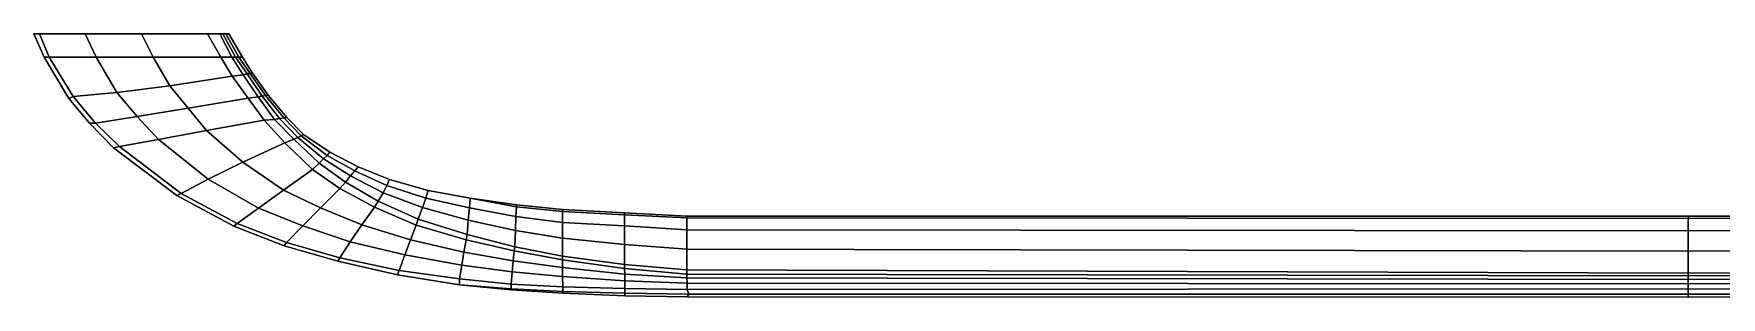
# Model space of a CAD drawing. Extents: x -174 to 174, y -28 to 0.
# Drawn here: x -173.5 to 3.7, y -27.6 to 0 of the extents above; entities that cross this region are included whole.
import ezdxf

# ---------------------------------------------------------------- set-up
doc = ezdxf.new("R2010")
doc.units = 0
doc.layers.add('METAL', color=5, linetype='CONTINUOUS')

msp = doc.modelspace()

# ---------------------------------------------------------------- meshes
at = {"layer": 'METAL'}
mesh = msp.add_polyface(dxfattribs=at)
corners = [(-172.91, -0.01, 0.33), (-166.48, 0, 1.38), (-166.48, -0.01, 0.33), (-165.24, 0, 1.93), (-161.49, 0, 2.47), (-155.25, 0, 2.98), (-173.5, -0.01, -0.21), (-172.41, -2.46, -0.18), (-171.87, -2.46, 0.33), (-172.91, -0.01, 0.33), (-169.81, -6.79, -0.19), (-169.36, -6.6, 0.39), (-167.64, -9.37, -0.16), (-167.02, -9.37, 0.48), (-166.63, -0.01, -0.21), (-173.5, -0.01, -0.21), (-165.11, -11.97, -0.13), (-164.51, -11.84, 0.57), (-172.41, -2.46, -0.37), (-172.41, -2.46, -0.48), (-169.81, -6.79, -0.48), (-169.81, -6.79, -0.39), (-167.64, -9.37, -0.48), (-167.64, -9.37, -0.38), (-165.11, -11.97, -0.37), (-165.11, -11.97, -0.48), (-158.46, -16.97, -0.48), (-158.46, -16.97, -0.31), (-173.5, -0.01, -0.21), (-173.5, -0.01, -0.39), (-172.41, -2.46, -0.18), (-169.81, -6.79, -0.19), (-167.64, -9.37, -0.16), (-165.11, -11.97, -0.13), (-158.46, -16.97, 0.06), (-166.63, -0.01, -0.39), (-173.5, -0.01, -0.39), (-168.09, -0.01, 1.85), (-166.95, -2.46, 1.84), (-160.95, -2.46, 3.03), (-162.2, -0.01, 3.07), (-168.09, -0.01, 1.85), (-171.87, -2.46, 0.33), (-172.91, -0.01, 0.33), (-164.76, -6.17, 1.89), (-159.2, -5.46, 3.07), (-169.36, -6.6, 0.39), (-164.51, -11.84, 0.57), (-160.41, -11.08, 2.02), (-162.63, -8.69, 1.95), (-167.02, -9.37, 0.48), (-162.2, -0.01, 3.07), (-173.5, -0.01, -0.48), (-166.63, -0.01, -0.48), (-173.5, -0.01, -0.48), (-172.91, -0.01, -1.29), (-166.48, -0.01, -1.29), (-166.48, 0, -2.35), (-161.49, 0, -3.43), (-165.24, 0, -2.9), (-155.25, 0, -3.94), (-173.5, -0.01, -0.75), (-172.91, -0.01, -1.29), (-171.87, -2.46, -1.29), (-172.41, -2.46, -0.78), (-169.36, -6.6, -1.36), (-169.81, -6.79, -0.77), (-167.02, -9.37, -1.44), (-167.64, -9.37, -0.8), (-166.63, -0.01, -0.75), (-173.5, -0.01, -0.75), (-164.51, -11.84, -1.53), (-165.11, -11.97, -0.83), (-172.41, -2.46, -0.59), (-169.81, -6.79, -0.58), (-167.64, -9.37, -0.59), (-165.11, -11.97, -0.6), (-158.46, -16.97, -0.66), (-173.5, -0.01, -0.75), (-172.41, -2.46, -0.78), (-173.5, -0.01, -0.57), (-169.81, -6.79, -0.77), (-167.64, -9.37, -0.8), (-173.5, -0.01, -0.57), (-166.63, -0.01, -0.57), (-165.11, -11.97, -0.83), (-168.09, -0.01, -2.82), (-166.95, -2.46, -2.8), (-168.09, -0.01, -2.82), (-162.2, -0.01, -4.03), (-160.95, -2.46, -4), (-171.87, -2.46, -1.29), (-172.91, -0.01, -1.29), (-164.76, -6.17, -2.85), (-159.2, -5.46, -4.03), (-169.36, -6.6, -1.36), (-164.51, -11.84, -1.53), (-167.02, -9.37, -1.44), (-162.63, -8.69, -2.92), (-160.41, -11.08, -2.98), (-162.2, -0.01, -4.03)]
mesh.append_faces([[corners[k] for k in face] for face in [(0, 1, 2, 2), (1, 3, 4, 5), (6, 7, 8, 9), (7, 10, 11, 8), (10, 12, 13, 11), (14, 15, 0, 2), (12, 16, 17, 13), (18, 19, 20, 21), (21, 20, 22, 23), (24, 25, 26, 27), (28, 29, 18, 30), (30, 18, 21, 31), (31, 21, 23, 32), (33, 24, 27, 34), (14, 35, 36, 15), (32, 23, 24, 33), (3, 1, 0, 37), (38, 39, 40, 41), (42, 38, 41, 43), (44, 45, 39, 38), (46, 44, 38, 42), (47, 48, 49, 50), (4, 3, 37, 51), (50, 49, 44, 46), (18, 29, 52, 19), (36, 35, 53, 54), (24, 23, 22, 25), (55, 56, 57, 57), (58, 59, 57, 60), (61, 62, 63, 64), (64, 63, 65, 66), (66, 65, 67, 68), (69, 56, 55, 70), (68, 67, 71, 72), (73, 74, 20, 19), (74, 75, 22, 20), (76, 77, 26, 25), (78, 79, 73, 80), (79, 81, 74, 73), (81, 82, 75, 74), (69, 70, 83, 84), (82, 85, 76, 75), (59, 86, 55, 57), (87, 88, 89, 90), (91, 92, 88, 87), (93, 87, 90, 94), (95, 91, 87, 93), (96, 97, 98, 99), (58, 100, 86, 59), (97, 95, 93, 98), (73, 19, 52, 80), (83, 54, 53, 84), (76, 25, 22, 75)]])
mesh = msp.add_polyface(dxfattribs=at)
corners = [(-153.95, -0.01, 4.18), (-155.25, -0.01, 3.98), (-153.86, -2.46, 3.92), (-152.68, -2.46, 4.11), (-166.48, 0, 1.38), (-155.25, 0, 1.76), (-155.25, -0.01, 0.33), (-166.48, -0.01, 0.33), (-153.32, 0, 1.83), (-153, -0.01, 0.33), (-155.25, 0, 2.98), (-153.95, -0.01, 4.18), (-152.68, -2.46, 4.11), (-152.32, -2.44, 3.07), (-153.64, 0, 3.11), (-153.64, 0, 3.11), (-155.25, -0.01, 3.98), (-153.95, -0.01, 4.18), (-155.27, -0.01, -0.21), (-166.63, -0.01, -0.21), (-165.11, -11.97, -0.13), (-158.46, -16.97, 0.06), (-158.02, -16.76, 0.79), (-164.51, -11.84, 0.57), (-152.48, -20.19, 0.4), (-152.14, -19.92, 1.17), (-153, -0.01, -0.21), (-153, -0.01, -0.39), (-153, -0.01, -0.48), (-155.27, -0.01, -0.48), (-155.27, -0.01, -0.39), (-166.63, -0.01, -0.39), (-158.46, -16.97, 0.06), (-158.46, -16.97, -0.31), (-152.48, -20.19, -0.19), (-152.48, -20.19, 0.4), (-160.95, -2.46, 3.03), (-162.2, -0.01, 3.07), (-159.2, -5.46, 3.07), (-152.65, -4.45, 3.94), (-155.34, -10.16, 3.15), (-149.31, -9.08, 3.96), (-150.98, -6.77, 3.95), (-157.28, -7.82, 3.11), (-160.41, -11.08, 2.02), (-162.63, -8.69, 1.95), (-155.18, -15.25, 2.21), (-151.54, -13.48, 3.3), (-158.02, -16.76, 0.79), (-164.51, -11.84, 0.57), (-152.14, -19.92, 1.17), (-149.9, -18.29, 2.51), (-161.49, 0, 2.47), (-162.2, -0.01, 3.07), (-164.76, -6.17, 1.89), (-166.63, -0.01, -0.48), (-158.46, -16.97, -0.48), (-152.48, -20.19, -0.48), (-153.95, -0.01, -5.15), (-152.68, -2.46, -5.08), (-153.86, -2.46, -4.88), (-155.25, -0.01, -4.95), (-166.48, 0, -2.35), (-166.48, -0.01, -1.29), (-155.25, -0.01, -1.29), (-155.25, 0, -2.73), (-153, -0.01, -1.29), (-153.32, 0, -2.79), (-155.25, 0, -3.94), (-153.64, 0, -4.08), (-155.25, -0.01, -4.95), (-153.95, -0.01, -5.15), (-155.27, -0.01, -0.75), (-166.63, -0.01, -0.75), (-165.11, -11.97, -0.83), (-164.51, -11.84, -1.53), (-158.02, -16.76, -1.76), (-158.46, -16.97, -1.02), (-152.14, -19.92, -2.14), (-152.48, -20.19, -1.37), (-153, -0.01, -0.75), (-153, -0.01, -0.57), (-155.27, -0.01, -0.57), (-166.63, -0.01, -0.57), (-165.11, -11.97, -0.83), (-158.46, -16.97, -1.02), (-158.46, -16.97, -0.66), (-165.11, -11.97, -0.6), (-152.48, -20.19, -1.37), (-152.48, -20.19, -0.78), (-160.95, -2.46, -4), (-162.2, -0.01, -4.03), (-159.2, -5.46, -4.03), (-152.65, -4.45, -4.9), (-155.34, -10.16, -4.12), (-157.28, -7.82, -4.07), (-150.98, -6.77, -4.92), (-149.31, -9.08, -4.93), (-160.41, -11.08, -2.98), (-162.63, -8.69, -2.92), (-155.18, -15.25, -3.18), (-151.54, -13.48, -4.26), (-158.02, -16.76, -1.76), (-164.51, -11.84, -1.53), (-152.14, -19.92, -2.14), (-149.9, -18.29, -3.47), (-162.2, -0.01, -4.03), (-161.49, 0, -3.43), (-164.76, -6.17, -2.85)]
mesh.append_faces([[corners[k] for k in face] for face in [(0, 1, 2, 3), (4, 5, 6, 7), (5, 8, 9, 6), (5, 4, 10, 10), (11, 12, 13, 14), (10, 15, 8, 5), (16, 17, 15, 10), (18, 19, 7, 6), (20, 21, 22, 23), (21, 24, 25, 22), (26, 18, 6, 9), (27, 28, 29, 30), (18, 30, 31, 19), (32, 33, 34, 35), (26, 27, 30, 18), (36, 2, 1, 37), (38, 39, 2, 36), (40, 41, 42, 43), (43, 42, 39, 38), (44, 40, 43, 45), (46, 47, 40, 44), (48, 46, 44, 49), (50, 51, 46, 48), (10, 52, 53, 16), (45, 43, 38, 54), (31, 30, 29, 55), (34, 33, 56, 57), (58, 59, 60, 61), (62, 63, 64, 65), (65, 64, 66, 67), (65, 68, 62, 62), (68, 65, 67, 69), (70, 68, 69, 71), (72, 64, 63, 73), (74, 75, 76, 77), (77, 76, 78, 79), (80, 66, 64, 72), (81, 82, 29, 28), (72, 73, 83, 82), (84, 85, 86, 87), (85, 88, 89, 86), (80, 72, 82, 81), (90, 91, 61, 60), (92, 90, 60, 93), (94, 95, 96, 97), (95, 92, 93, 96), (98, 99, 95, 94), (100, 98, 94, 101), (102, 103, 98, 100), (104, 102, 100, 105), (68, 70, 106, 107), (99, 108, 92, 95), (83, 55, 29, 82), (89, 57, 56, 86)]])
mesh = msp.add_polyface(dxfattribs=at)
corners = [(-152.68, -2.46, 4.11), (-153.86, -2.46, 3.92), (-152.65, -4.45, 3.94), (-151.51, -4.3, 4.13), (-150.98, -6.77, 3.95), (-149.93, -6.63, 4.13), (-149.31, -9.08, 3.96), (-148.23, -8.98, 4.14), (-153.32, 0, 1.83), (-151.95, -2.44, 1.81), (-151.59, -2.46, 0.47), (-153, -0.01, 0.33), (-150.77, -4.17, 1.97), (-150.52, -4.15, 0.57), (-149.15, -6.49, 1.97), (-148.88, -6.46, 0.57), (-147.24, -8.83, 1.97), (-146.92, -8.78, 0.57), (-153.64, 0, 3.11), (-152.32, -2.44, 3.07), (-151.1, -4.22, 3.16), (-152.68, -2.46, 4.11), (-151.51, -4.3, 4.13), (-149.5, -6.55, 3.16), (-149.93, -6.63, 4.13), (-147.68, -8.9, 3.16), (-148.23, -8.98, 4.14), (-151.59, -2.46, -0.21), (-153, -0.01, -0.21), (-150.52, -4.15, -0.13), (-148.88, -6.46, -0.13), (-146.92, -8.78, -0.13), (-148.88, -6.46, -0.37), (-148.88, -6.46, -0.48), (-150.52, -4.15, -0.48), (-150.52, -4.15, -0.37), (-151.59, -2.46, -0.39), (-153, -0.01, -0.39), (-146.92, -8.78, -0.37), (-151.59, -2.46, -0.48), (-153, -0.01, -0.48), (-146.92, -8.78, -0.48), (-152.68, -2.46, -5.08), (-151.51, -4.3, -5.09), (-152.65, -4.45, -4.9), (-153.86, -2.46, -4.88), (-149.93, -6.63, -5.1), (-150.98, -6.77, -4.92), (-148.23, -8.98, -5.1), (-149.31, -9.08, -4.93), (-153.32, 0, -2.79), (-153, -0.01, -1.29), (-151.59, -2.46, -1.43), (-151.95, -2.44, -2.77), (-150.52, -4.15, -1.53), (-150.77, -4.17, -2.93), (-148.88, -6.46, -1.53), (-149.15, -6.49, -2.93), (-146.92, -8.78, -1.53), (-147.24, -8.83, -2.94), (-153.64, 0, -4.08), (-152.32, -2.44, -4.03), (-153.95, -0.01, -5.15), (-152.68, -2.46, -5.08), (-151.1, -4.22, -4.12), (-151.51, -4.3, -5.09), (-149.5, -6.55, -4.12), (-149.93, -6.63, -5.1), (-147.68, -8.9, -4.13), (-148.23, -8.98, -5.1), (-151.59, -2.46, -0.75), (-153, -0.01, -0.75), (-150.52, -4.15, -0.83), (-148.88, -6.46, -0.83), (-146.92, -8.78, -0.83), (-148.88, -6.46, -0.6), (-150.52, -4.15, -0.6), (-153, -0.01, -0.57), (-151.59, -2.46, -0.57), (-145.16, -10.56, -0.83), (-146.92, -8.78, -0.6), (-145.16, -10.56, -0.6)]
mesh.append_faces([[corners[k] for k in face] for face in [(0, 1, 2, 3), (3, 2, 4, 5), (5, 4, 6, 7), (8, 9, 10, 11), (9, 12, 13, 10), (12, 14, 15, 13), (14, 16, 17, 15), (18, 19, 9, 8), (19, 20, 12, 9), (21, 22, 20, 19), (20, 23, 14, 12), (22, 24, 23, 20), (23, 25, 16, 14), (24, 26, 25, 23), (27, 28, 11, 10), (29, 27, 10, 13), (30, 29, 13, 15), (31, 30, 15, 17), (32, 33, 34, 35), (27, 36, 37, 28), (35, 36, 27, 29), (30, 32, 35, 29), (31, 38, 32, 30), (37, 36, 39, 40), (36, 35, 34, 39), (32, 38, 41, 33), (42, 43, 44, 45), (43, 46, 47, 44), (46, 48, 49, 47), (50, 51, 52, 53), (53, 52, 54, 55), (55, 54, 56, 57), (57, 56, 58, 59), (60, 50, 53, 61), (62, 60, 61, 63), (61, 53, 55, 64), (63, 61, 64, 65), (64, 55, 57, 66), (65, 64, 66, 67), (66, 57, 59, 68), (67, 66, 68, 69), (70, 52, 51, 71), (72, 54, 52, 70), (73, 56, 54, 72), (74, 58, 56, 73), (75, 76, 34, 33), (70, 71, 77, 78), (76, 72, 70, 78), (73, 72, 76, 75), (79, 74, 80, 81), (74, 73, 75, 80), (77, 40, 39, 78), (78, 39, 34, 76), (75, 33, 41, 80)]])
mesh = msp.add_polyface(dxfattribs=at)
corners = [(-148.23, -8.98, 4.14), (-149.31, -9.08, 3.96), (-147.12, -11.45, 4.05), (-146.19, -11.07, 4.2), (-144.22, -14.26, 4.15), (-143.51, -13.57, 4.27), (-147.24, -8.83, 1.97), (-145.43, -10.7, 1.99), (-145.16, -10.56, 0.57), (-146.92, -8.78, 0.57), (-142.7, -12.76, 2.02), (-142.4, -12.43, 0.57), (-147.68, -8.9, 3.16), (-145.77, -10.88, 3.2), (-148.23, -8.98, 4.14), (-146.19, -11.07, 4.2), (-143.07, -13.14, 3.25), (-143.51, -13.57, 4.27), (-152.48, -20.19, 0.4), (-147.19, -22.24, 0.85), (-146.94, -21.91, 1.48), (-152.14, -19.92, 1.17), (-145.16, -10.56, -0.13), (-146.92, -8.78, -0.13), (-142.4, -12.43, -0.13), (-141.57, -23.88, 1.07), (-141.37, -23.52, 1.83), (-152.48, -20.19, -0.19), (-152.48, -20.19, -0.48), (-147.19, -22.24, -0.48), (-147.19, -22.24, -0.04), (-145.16, -10.56, -0.37), (-145.16, -10.56, -0.48), (-146.92, -8.78, -0.48), (-146.92, -8.78, -0.37), (-152.48, -20.19, 0.4), (-147.19, -22.24, 0.85), (-142.4, -12.43, -0.37), (-141.57, -23.88, 0.03), (-141.57, -23.88, 1.07), (-151.54, -13.48, 3.3), (-155.34, -10.16, 3.15), (-147.26, -16.4, 3.5), (-143.38, -18.27, 3.63), (-141.37, -16.23, 4.16), (-149.9, -18.29, 2.51), (-155.18, -15.25, 2.21), (-145.23, -20.16, 2.74), (-146.94, -21.91, 1.48), (-152.14, -19.92, 1.17), (-141.37, -23.52, 1.83), (-140.27, -21.83, 3), (-142.4, -12.43, -0.48), (-141.57, -23.88, -0.48), (-148.23, -8.98, -5.1), (-146.19, -11.07, -5.16), (-147.12, -11.45, -5.01), (-149.31, -9.08, -4.93), (-143.51, -13.57, -5.24), (-144.22, -14.26, -5.11), (-147.24, -8.83, -2.94), (-146.92, -8.78, -1.53), (-145.16, -10.56, -1.53), (-145.43, -10.7, -2.96), (-142.4, -12.43, -1.53), (-142.7, -12.76, -2.98), (-147.68, -8.9, -4.13), (-145.77, -10.88, -4.17), (-148.23, -8.98, -5.1), (-146.19, -11.07, -5.16), (-143.07, -13.14, -4.22), (-143.51, -13.57, -5.24), (-152.48, -20.19, -1.37), (-152.14, -19.92, -2.14), (-146.94, -21.91, -2.45), (-147.19, -22.24, -1.82), (-145.16, -10.56, -0.83), (-146.92, -8.78, -0.83), (-142.4, -12.43, -0.83), (-141.37, -23.52, -2.79), (-141.57, -23.88, -2.03), (-152.48, -20.19, -0.78), (-147.19, -22.24, -0.93), (-145.16, -10.56, -0.6), (-146.92, -8.78, -0.6), (-152.48, -20.19, -1.37), (-147.19, -22.24, -1.82), (-142.4, -12.43, -0.6), (-141.57, -23.88, -2.03), (-141.57, -23.88, -1), (-151.54, -13.48, -4.26), (-155.34, -10.16, -4.12), (-147.26, -16.4, -4.47), (-143.38, -18.27, -4.59), (-141.37, -16.23, -5.12), (-149.9, -18.29, -3.47), (-155.18, -15.25, -3.18), (-145.23, -20.16, -3.7), (-146.94, -21.91, -2.45), (-152.14, -19.92, -2.14), (-141.37, -23.52, -2.79), (-140.27, -21.83, -3.96)]
mesh.append_faces([[corners[k] for k in face] for face in [(0, 1, 2, 3), (3, 2, 4, 5), (6, 7, 8, 9), (7, 10, 11, 8), (12, 13, 7, 6), (14, 15, 13, 12), (13, 16, 10, 7), (15, 17, 16, 13), (18, 19, 20, 21), (22, 23, 9, 8), (24, 22, 8, 11), (19, 25, 26, 20), (27, 28, 29, 30), (31, 32, 33, 34), (35, 27, 30, 36), (22, 31, 34, 23), (24, 37, 31, 22), (36, 30, 38, 39), (40, 2, 1, 41), (42, 4, 2, 40), (43, 44, 4, 42), (45, 42, 40, 46), (47, 43, 42, 45), (48, 47, 45, 49), (50, 51, 47, 48), (31, 37, 52, 32), (38, 30, 29, 53), (54, 55, 56, 57), (55, 58, 59, 56), (60, 61, 62, 63), (63, 62, 64, 65), (66, 60, 63, 67), (68, 66, 67, 69), (67, 63, 65, 70), (69, 67, 70, 71), (72, 73, 74, 75), (76, 62, 61, 77), (78, 64, 62, 76), (75, 74, 79, 80), (81, 82, 29, 28), (83, 84, 33, 32), (85, 86, 82, 81), (78, 76, 83, 87), (86, 88, 89, 82), (90, 91, 57, 56), (92, 90, 56, 59), (93, 92, 59, 94), (95, 96, 90, 92), (97, 95, 92, 93), (98, 99, 95, 97), (100, 98, 97, 101), (83, 32, 52, 87), (89, 53, 29, 82)]])
mesh = msp.add_polyface(dxfattribs=at)
corners = [(-143.51, -13.57, 4.27), (-144.22, -14.26, 4.15), (-141.37, -16.23, 4.16), (-140.76, -15.57, 4.25), (-137.31, -17.58, 4.25), (-137.71, -18.2, 4.21), (-133.34, -20.07, 4.29), (-133.11, -19.44, 4.29), (-142.7, -12.76, 2.02), (-139.78, -14.39, 2.01), (-139.41, -13.97, 0.57), (-142.4, -12.43, 0.57), (-136.41, -15.93, 2.01), (-132.33, -17.24, 2.1), (-132.07, -16.45, 0.56), (-136.15, -15.3, 0.57), (-143.07, -13.14, 3.25), (-140.24, -14.92, 3.24), (-143.51, -13.57, 4.27), (-140.76, -15.57, 4.25), (-136.8, -16.69, 3.24), (-132.68, -18.24, 3.35), (-137.31, -17.58, 4.25), (-133.11, -19.44, 4.29), (-141.57, -23.88, 1.07), (-135.29, -25.3, 1.51), (-135.13, -24.86, 2.31), (-141.37, -23.52, 1.83), (-136.15, -15.3, -0.13), (-139.41, -13.97, -0.04), (-136.15, -15.3, 0.57), (-142.4, -12.43, -0.13), (-132.07, -16.45, -0.16), (-132.07, -16.45, 0.56), (-141.57, -23.88, 0.03), (-141.57, -23.88, -0.48), (-135.29, -25.3, -0.48), (-135.29, -25.3, 0.18), (-136.15, -15.3, -0.37), (-136.15, -15.3, -0.48), (-139.41, -13.97, -0.48), (-139.41, -13.97, -0.33), (-141.57, -23.88, 1.07), (-135.29, -25.3, 1.51), (-142.4, -12.43, -0.37), (-133.94, -21.61, 3.95), (-139.05, -20.06, 3.79), (-143.38, -18.27, 3.63), (-134.53, -23.2, 3.29), (-140.27, -21.83, 3), (-135.13, -24.86, 2.31), (-141.37, -23.52, 1.83), (-145.23, -20.16, 2.74), (-142.4, -12.43, -0.48), (-143.51, -13.57, -5.24), (-140.76, -15.57, -5.21), (-141.37, -16.23, -5.12), (-144.22, -14.26, -5.11), (-137.31, -17.58, -5.21), (-133.11, -19.44, -5.26), (-133.34, -20.07, -5.26), (-137.71, -18.2, -5.17), (-142.7, -12.76, -2.98), (-142.4, -12.43, -1.53), (-139.41, -13.97, -1.53), (-139.78, -14.39, -2.97), (-136.41, -15.93, -2.97), (-136.15, -15.3, -1.53), (-132.07, -16.45, -1.52), (-132.33, -17.24, -3.07), (-143.07, -13.14, -4.22), (-140.24, -14.92, -4.2), (-143.51, -13.57, -5.24), (-140.76, -15.57, -5.21), (-136.8, -16.69, -4.2), (-132.68, -18.24, -4.31), (-137.31, -17.58, -5.21), (-133.11, -19.44, -5.26), (-141.57, -23.88, -2.03), (-141.37, -23.52, -2.79), (-135.13, -24.86, -3.28), (-135.29, -25.3, -2.47), (-136.15, -15.3, -0.83), (-136.15, -15.3, -1.53), (-139.41, -13.97, -0.93), (-142.4, -12.43, -0.83), (-141.57, -23.88, -1), (-135.29, -25.3, -1.14), (-136.15, -15.3, -0.6), (-139.41, -13.97, -0.63), (-141.57, -23.88, -2.03), (-135.29, -25.3, -2.47), (-142.4, -12.43, -0.6), (-133.94, -21.61, -4.92), (-139.05, -20.06, -4.75), (-143.38, -18.27, -4.59), (-134.53, -23.2, -4.26), (-140.27, -21.83, -3.96), (-135.13, -24.86, -3.28), (-141.37, -23.52, -2.79), (-145.23, -20.16, -3.7)]
mesh.append_faces([[corners[k] for k in face] for face in [(0, 1, 2, 3), (4, 5, 6, 7), (3, 2, 5, 4), (8, 9, 10, 11), (12, 13, 14, 15), (9, 12, 15, 10), (16, 17, 9, 8), (18, 19, 17, 16), (20, 21, 13, 12), (22, 23, 21, 20), (17, 20, 12, 9), (19, 22, 20, 17), (24, 25, 26, 27), (28, 29, 10, 30), (29, 31, 11, 10), (32, 28, 30, 33), (34, 35, 36, 37), (38, 39, 40, 41), (42, 34, 37, 43), (28, 38, 41, 29), (29, 41, 44, 31), (45, 6, 5, 46), (46, 5, 2, 47), (48, 45, 46, 49), (50, 48, 49, 51), (49, 46, 47, 52), (44, 41, 40, 53), (54, 55, 56, 57), (58, 59, 60, 61), (55, 58, 61, 56), (62, 63, 64, 65), (66, 67, 68, 69), (65, 64, 67, 66), (70, 62, 65, 71), (72, 70, 71, 73), (74, 66, 69, 75), (76, 74, 75, 77), (71, 65, 66, 74), (73, 71, 74, 76), (78, 79, 80, 81), (82, 83, 64, 84), (84, 64, 63, 85), (86, 87, 36, 35), (88, 89, 40, 39), (90, 91, 87, 86), (82, 84, 89, 88), (84, 85, 92, 89), (93, 94, 61, 60), (94, 95, 56, 61), (96, 97, 94, 93), (98, 99, 97, 96), (97, 100, 95, 94), (92, 53, 40, 89)]])
mesh = msp.add_polyface(dxfattribs=at)
corners = [(-123.03, -22.78, 4.47), (-122.96, -22.35, 4.45), (-127.97, -21.08, 4.35), (-128.1, -21.61, 4.41), (-133.11, -19.44, 4.29), (-133.34, -20.07, 4.29), (-127.75, -18.27, 2.17), (-122.85, -19.17, 2.2), (-122.8, -18.17, 0.63), (-127.65, -17.24, 0.57), (-132.33, -17.24, 2.1), (-132.07, -16.45, 0.56), (-127.86, -19.55, 3.72), (-122.91, -20.63, 3.96), (-122.91, -20.63, 3.96), (-127.86, -19.55, 3.72), (-132.68, -18.24, 3.35), (-133.11, -19.44, 4.29), (-128.78, -26.35, 1.93), (-123.37, -26.76, 2.29), (-123.37, -26.28, 3.09), (-128.78, -25.73, 2.8), (-127.65, -17.24, -0.13), (-132.07, -16.45, -0.16), (-132.07, -16.45, 0.56), (-127.65, -17.24, 0.57), (-135.29, -25.3, 1.51), (-135.13, -24.86, 2.31), (-127.65, -17.24, -0.37), (-127.65, -17.24, -0.48), (-132.07, -16.45, -0.48), (-132.07, -16.45, -0.42), (-122.8, -17.96, -0.25), (-122.8, -17.96, -0.48), (-128.78, -26.35, 1.93), (-128.78, -26.35, 0.32), (-123.37, -26.86, 0.44), (-123.37, -26.76, 2.29), (-136.15, -15.3, -0.37), (-136.15, -15.3, -0.13), (-135.29, -25.3, 1.51), (-135.29, -25.3, 0.18), (-123.14, -23.83, 4.2), (-128.32, -22.91, 4.12), (-133.94, -21.61, 3.95), (-123.25, -25, 3.73), (-128.54, -24.28, 3.58), (-123.37, -26.28, 3.09), (-128.78, -25.73, 2.8), (-134.53, -23.2, 3.29), (-135.13, -24.86, 2.31), (-128.78, -26.35, -0.48), (-123.37, -26.86, -0.48), (-136.15, -15.3, -0.48), (-135.29, -25.3, -0.48), (-123.03, -22.78, -5.44), (-128.1, -21.61, -5.37), (-127.97, -21.08, -5.32), (-122.96, -22.35, -5.42), (-133.11, -19.44, -5.26), (-133.34, -20.07, -5.26), (-127.75, -18.27, -3.13), (-127.65, -17.24, -1.53), (-122.8, -18.17, -1.59), (-122.85, -19.17, -3.17), (-132.33, -17.24, -3.07), (-132.07, -16.45, -1.52), (-127.86, -19.55, -4.69), (-122.91, -20.63, -4.92), (-127.86, -19.55, -4.69), (-122.91, -20.63, -4.92), (-132.68, -18.24, -4.31), (-133.11, -19.44, -5.26), (-128.78, -26.35, -2.89), (-128.78, -25.73, -3.76), (-123.37, -26.28, -4.05), (-123.37, -26.76, -3.25), (-127.65, -17.24, -0.83), (-127.65, -17.24, -1.53), (-132.07, -16.45, -1.52), (-132.07, -16.45, -0.8), (-136.15, -15.3, -1.53), (-136.15, -15.3, -0.83), (-122.8, -17.96, -1.1), (-135.29, -25.3, -2.47), (-135.13, -24.86, -3.28), (-127.65, -17.24, -0.6), (-132.07, -16.45, -0.54), (-128.78, -26.35, -2.89), (-123.37, -26.76, -3.25), (-123.37, -26.86, -1.4), (-128.78, -26.35, -1.28), (-136.15, -15.3, -0.6), (-122.8, -17.96, -0.72), (-135.29, -25.3, -2.47), (-135.29, -25.3, -1.14), (-123.14, -23.83, -5.16), (-128.32, -22.91, -5.08), (-133.94, -21.61, -4.92), (-123.25, -25, -4.7), (-128.54, -24.28, -4.54), (-123.37, -26.28, -4.05), (-128.78, -25.73, -3.76), (-134.53, -23.2, -4.26), (-135.13, -24.86, -3.28)]
mesh.append_faces([[corners[k] for k in face] for face in [(0, 1, 2, 3), (4, 5, 3, 2), (6, 7, 8, 9), (10, 6, 9, 11), (12, 13, 7, 6), (2, 1, 14, 15), (16, 12, 6, 10), (17, 2, 15, 16), (18, 19, 20, 21), (22, 23, 24, 25), (26, 18, 21, 27), (28, 29, 30, 31), (32, 33, 29, 28), (34, 35, 36, 37), (22, 28, 31, 23), (23, 31, 38, 39), (40, 41, 35, 34), (42, 0, 3, 43), (43, 3, 5, 44), (45, 42, 43, 46), (47, 45, 46, 48), (46, 43, 44, 49), (48, 46, 49, 50), (36, 35, 51, 52), (38, 31, 30, 53), (35, 41, 54, 51), (55, 56, 57, 58), (59, 57, 56, 60), (61, 62, 63, 64), (65, 66, 62, 61), (67, 61, 64, 68), (57, 69, 70, 58), (71, 65, 61, 67), (72, 71, 69, 57), (73, 74, 75, 76), (77, 78, 79, 80), (80, 79, 81, 82), (83, 63, 78, 77), (84, 85, 74, 73), (86, 87, 30, 29), (88, 89, 90, 91), (77, 80, 87, 86), (80, 82, 92, 87), (93, 83, 77, 86), (94, 88, 91, 95), (96, 97, 56, 55), (97, 98, 60, 56), (99, 100, 97, 96), (101, 102, 100, 99), (100, 103, 98, 97), (102, 104, 103, 100), (90, 52, 51, 91), (92, 53, 30, 87), (91, 51, 54, 95)]])
mesh = msp.add_polyface(dxfattribs=at)
corners = [(-117.97, -23.74, 4.54), (-111.44, -24.64, 4.52), (-111.45, -24.23, 4.47), (-117.98, -23.35, 4.43), (-123.03, -22.78, 4.47), (-122.96, -22.35, 4.45), (-117.98, -19.82, 2.19), (-111.45, -20.15, 2.48), (-111.45, -18.99, 0.6), (-117.98, -18.64, 0.63), (-122.85, -19.17, 2.2), (-122.8, -18.17, 0.63), (-117.98, -21.46, 4.01), (-111.45, -22.13, 4.03), (-111.45, -22.13, 4.03), (-117.98, -21.46, 4.01), (-122.91, -20.63, 3.96), (-122.91, -20.63, 3.96), (-117.94, -27.04, 2.45), (-111.41, -27.21, 2.68), (-111.41, -26.74, 3.53), (-117.94, -26.56, 3.33), (-117.98, -18.43, 0.14), (-122.8, -17.96, 0.14), (-127.65, -17.24, -0.13), (-127.65, -17.24, 0.57), (-111.45, -18.78, 0.13), (-123.37, -26.76, 2.29), (-123.37, -26.28, 3.09), (-117.94, -27.23, 0.5), (-117.94, -27.23, -0.48), (-111.41, -27.5, -0.48), (-111.41, -27.5, 0.6), (-111.45, -18.78, -0.25), (-111.45, -18.78, -0.48), (-117.98, -18.43, -0.48), (-117.98, -18.43, -0.25), (-123.37, -26.86, 0.44), (-123.37, -26.86, -0.48), (-117.94, -27.04, 2.45), (-111.41, -27.21, 2.68), (-117.98, -18.43, 0.14), (-122.8, -17.96, -0.25), (-127.65, -17.24, -0.37), (-111.45, -18.78, 0.13), (-123.37, -26.76, 2.29), (-117.96, -24.53, 4.27), (-117.97, -23.74, 4.54), (-123.14, -23.83, 4.2), (-111.43, -25.23, 4.3), (-111.44, -24.64, 4.52), (-117.95, -25.47, 3.87), (-123.25, -25, 3.73), (-117.94, -26.56, 3.33), (-123.37, -26.28, 3.09), (-111.42, -25.94, 3.98), (-111.41, -26.74, 3.53), (-122.8, -17.96, -0.48), (-117.97, -23.74, -5.5), (-117.98, -23.35, -5.39), (-111.45, -24.23, -5.43), (-111.44, -24.64, -5.48), (-123.03, -22.78, -5.44), (-122.96, -22.35, -5.42), (-117.98, -19.82, -3.16), (-117.98, -18.64, -1.59), (-111.45, -18.99, -1.56), (-111.45, -20.15, -3.45), (-122.85, -19.17, -3.17), (-122.8, -18.17, -1.59), (-117.98, -21.46, -4.97), (-111.45, -22.13, -4.99), (-117.98, -21.46, -4.97), (-111.45, -22.13, -4.99), (-122.91, -20.63, -4.92), (-122.91, -20.63, -4.92), (-117.94, -27.04, -3.42), (-117.94, -26.56, -4.3), (-111.41, -26.74, -4.49), (-111.41, -27.21, -3.64), (-117.98, -18.43, -1.1), (-122.8, -17.96, -1.1), (-111.45, -18.78, -1.09), (-123.37, -26.76, -3.25), (-123.37, -26.28, -4.05), (-122.8, -17.96, -0.72), (-127.65, -17.24, -0.6), (-127.65, -17.24, -0.48), (-111.45, -18.78, -0.71), (-117.98, -18.43, -0.72), (-123.37, -26.86, -1.4), (-117.94, -27.23, -1.46), (-117.98, -18.43, -1.1), (-111.45, -18.78, -1.09), (-123.37, -26.76, -3.25), (-117.94, -27.04, -3.42), (-117.96, -24.53, -5.23), (-123.14, -23.83, -5.16), (-117.97, -23.74, -5.5), (-111.43, -25.23, -5.27), (-111.44, -24.64, -5.48), (-117.95, -25.47, -4.83), (-123.25, -25, -4.7), (-117.94, -26.56, -4.3), (-123.37, -26.28, -4.05), (-111.42, -25.94, -4.94), (-111.41, -26.74, -4.49)]
mesh.append_faces([[corners[k] for k in face] for face in [(0, 1, 2, 3), (4, 0, 3, 5), (6, 7, 8, 9), (10, 6, 9, 11), (12, 13, 7, 6), (3, 2, 14, 15), (16, 12, 6, 10), (5, 3, 15, 17), (18, 19, 20, 21), (22, 23, 11, 9), (23, 24, 25, 11), (26, 22, 9, 8), (27, 18, 21, 28), (29, 30, 31, 32), (33, 34, 35, 36), (37, 38, 30, 29), (39, 29, 32, 40), (41, 36, 42, 23), (42, 43, 24, 23), (44, 33, 36, 41), (45, 37, 29, 39), (46, 47, 4, 48), (49, 50, 47, 46), (51, 46, 48, 52), (53, 51, 52, 54), (55, 49, 46, 51), (56, 55, 51, 53), (42, 36, 35, 57), (58, 59, 60, 61), (62, 63, 59, 58), (64, 65, 66, 67), (68, 69, 65, 64), (70, 64, 67, 71), (59, 72, 73, 60), (74, 68, 64, 70), (63, 75, 72, 59), (76, 77, 78, 79), (80, 65, 69, 81), (82, 66, 65, 80), (83, 84, 77, 76), (85, 86, 87, 57), (88, 89, 35, 34), (90, 91, 30, 38), (92, 81, 85, 89), (93, 92, 89, 88), (94, 95, 91, 90), (96, 97, 62, 98), (99, 96, 98, 100), (101, 102, 97, 96), (103, 104, 102, 101), (105, 101, 96, 99), (106, 103, 101, 105), (85, 57, 35, 89)]])
mesh = msp.add_polyface(dxfattribs=at)
corners = [(-104.92, -24.78, 4.51), (-104.91, -25.22, 4.5), (0.26, -25.42, 4.51), (0.26, -25.11, 4.49), (-111.45, -24.23, 4.47), (-111.44, -24.64, 4.52), (-104.92, -20.56, 2.51), (0.26, -20.67, 2.51), (0.26, -19.37, 0.59), (-104.92, -19.33, 0.6), (-111.45, -20.15, 2.48), (-111.45, -18.99, 0.6), (-104.92, -22.62, 4.07), (0.26, -22.83, 4.05), (0.26, -20.67, 2.51), (-104.92, -20.56, 2.51), (0.26, -22.83, 4.05), (-104.92, -22.62, 4.07), (-111.45, -22.13, 4.03), (-111.45, -22.13, 4.03), (-104.71, -27.31, 2.85), (0.26, -27.32, 2.94), (0.26, -26.76, 3.87), (-104.88, -26.82, 3.71), (0.26, -19.13, 0.17), (-104.92, -19.13, 0.13), (-111.41, -27.21, 2.68), (-111.41, -26.74, 3.53), (-111.45, -18.78, 0.13), (-104.88, -27.61, 0.64), (-104.88, -27.61, -0.48), (0.26, -27.65, -0.48), (0.26, -27.65, 0.66), (0.26, -19.13, -0.24), (0.26, -19.13, -0.48), (-104.92, -19.13, -0.48), (-104.92, -19.13, -0.25), (-111.41, -27.5, 0.6), (-111.41, -27.5, -0.48), (-104.71, -27.31, 2.85), (0.26, -27.32, 2.94), (0.26, -19.13, 0.17), (-104.92, -19.13, 0.13), (-111.41, -27.21, 2.68), (-111.45, -18.78, -0.25), (-111.45, -18.78, 0.13), (-104.9, -25.63, 4.34), (-104.91, -25.22, 4.5), (-111.44, -24.64, 4.52), (-111.43, -25.23, 4.3), (0.26, -25.78, 4.4), (0.26, -25.42, 4.51), (-104.89, -26.17, 4.08), (-111.42, -25.94, 3.98), (-104.88, -26.82, 3.71), (-111.41, -26.74, 3.53), (0.26, -26.23, 4.19), (0.26, -26.76, 3.87), (-111.45, -18.78, -0.48), (-104.92, -24.78, -5.47), (0.26, -25.11, -5.45), (0.26, -25.42, -5.48), (-104.91, -25.22, -5.46), (-111.44, -24.64, -5.48), (-111.45, -24.23, -5.43), (-104.92, -20.56, -3.48), (-104.92, -19.33, -1.56), (0.26, -19.37, -1.55), (0.26, -20.67, -3.47), (-111.45, -20.15, -3.45), (-111.45, -18.99, -1.56), (-104.92, -22.62, -5.03), (-104.92, -20.56, -3.48), (0.26, -20.67, -3.47), (0.26, -22.83, -5.02), (-104.92, -22.62, -5.03), (0.26, -22.83, -5.02), (-111.45, -22.13, -4.99), (-111.45, -22.13, -4.99), (-104.71, -27.31, -3.82), (-104.88, -26.82, -4.67), (0.26, -26.76, -4.84), (0.26, -27.32, -3.91), (0.26, -19.13, -1.13), (-104.92, -19.13, -1.09), (-111.41, -27.21, -3.64), (-111.41, -26.74, -4.49), (-111.45, -18.78, -1.09), (-117.94, -27.23, -1.46), (-111.41, -27.5, -1.56), (-117.94, -27.23, -0.48), (-104.88, -27.61, -1.61), (0.26, -27.65, -1.62), (0.26, -19.13, -0.73), (-104.92, -19.13, -0.71), (-117.94, -27.04, -3.42), (-111.41, -27.21, -3.64), (-104.71, -27.31, -3.82), (0.26, -27.32, -3.91), (0.26, -19.13, -1.13), (-104.92, -19.13, -1.09), (-111.45, -18.78, -1.09), (-111.45, -18.78, -0.71), (-104.9, -25.63, -5.31), (-111.43, -25.23, -5.27), (-111.44, -24.64, -5.48), (-104.91, -25.22, -5.46), (0.26, -25.78, -5.37), (0.26, -25.42, -5.48), (-104.89, -26.17, -5.04), (-111.42, -25.94, -4.94), (-104.88, -26.82, -4.67), (-111.41, -26.74, -4.49), (0.26, -26.23, -5.16), (0.26, -26.76, -4.84)]
mesh.append_faces([[corners[k] for k in face] for face in [(0, 1, 2, 3), (0, 4, 5, 1), (6, 7, 8, 9), (10, 6, 9, 11), (12, 13, 14, 15), (0, 3, 16, 17), (18, 12, 15, 10), (4, 0, 17, 19), (20, 21, 22, 23), (24, 25, 9, 8), (26, 20, 23, 27), (25, 28, 11, 9), (29, 30, 31, 32), (33, 34, 35, 36), (37, 38, 30, 29), (39, 29, 32, 40), (41, 33, 36, 42), (43, 37, 29, 39), (42, 36, 44, 45), (46, 47, 48, 49), (50, 51, 47, 46), (52, 46, 49, 53), (54, 52, 53, 55), (56, 50, 46, 52), (57, 56, 52, 54), (44, 36, 35, 58), (59, 60, 61, 62), (59, 62, 63, 64), (65, 66, 67, 68), (69, 70, 66, 65), (71, 72, 73, 74), (59, 75, 76, 60), (77, 69, 72, 71), (64, 78, 75, 59), (79, 80, 81, 82), (83, 67, 66, 84), (85, 86, 80, 79), (84, 66, 70, 87), (88, 89, 38, 90), (91, 92, 31, 30), (93, 94, 35, 34), (89, 91, 30, 38), (95, 96, 89, 88), (97, 98, 92, 91), (99, 100, 94, 93), (96, 97, 91, 89), (100, 101, 102, 94), (103, 104, 105, 106), (107, 103, 106, 108), (109, 110, 104, 103), (111, 112, 110, 109), (113, 109, 103, 107), (114, 111, 109, 113), (102, 58, 35, 94)]])
mesh = msp.add_polyface(dxfattribs=at)
corners = [(106.44, -24.78, 4.51), (0.26, -25.11, 4.49), (0.26, -25.42, 4.51), (106.43, -25.22, 4.5), (111.96, -24.64, 4.52), (111.97, -24.23, 4.47), (106.44, -20.56, 2.51), (106.44, -19.33, 0.6), (0.26, -19.37, 0.59), (0.26, -20.67, 2.51), (111.97, -20.15, 2.48), (111.97, -18.99, 0.6), (106.44, -22.62, 4.07), (106.44, -20.56, 2.51), (0.26, -20.67, 2.51), (0.26, -22.83, 4.05), (106.44, -22.62, 4.07), (0.26, -22.83, 4.05), (111.97, -22.13, 4.03), (111.97, -22.13, 4.03), (106.23, -27.31, 2.85), (106.4, -26.82, 3.71), (0.26, -26.76, 3.87), (0.26, -27.32, 2.94), (0.26, -19.13, 0.17), (106.44, -19.13, 0.13), (111.93, -27.21, 2.68), (111.93, -26.74, 3.53), (111.97, -18.78, 0.13), (0.26, -27.65, -0.48), (106.4, -27.61, -0.48), (106.4, -27.61, 0.64), (0.26, -27.65, 0.66), (106.44, -19.13, -0.48), (0.26, -19.13, -0.48), (0.26, -19.13, -0.24), (106.44, -19.13, -0.25), (111.93, -27.5, -0.48), (111.93, -27.5, 0.6), (106.23, -27.31, 2.85), (0.26, -27.32, 2.94), (0.26, -19.13, 0.17), (106.44, -19.13, 0.13), (111.93, -27.21, 2.68), (111.97, -18.78, 0.13), (111.97, -18.78, -0.25), (111.95, -25.23, 4.3), (111.96, -24.64, 4.52), (106.43, -25.22, 4.5), (106.42, -25.63, 4.34), (0.26, -25.42, 4.51), (0.26, -25.78, 4.4), (111.94, -25.94, 3.98), (106.41, -26.17, 4.08), (111.93, -26.74, 3.53), (106.4, -26.82, 3.71), (0.26, -26.23, 4.19), (0.26, -26.76, 3.87), (111.97, -18.78, -0.48), (106.44, -24.78, -5.47), (106.43, -25.22, -5.46), (0.26, -25.42, -5.48), (0.26, -25.11, -5.45), (111.97, -24.23, -5.43), (111.96, -24.64, -5.48), (106.44, -20.56, -3.48), (0.26, -20.67, -3.47), (0.26, -19.37, -1.55), (106.44, -19.33, -1.56), (111.97, -20.15, -3.45), (111.97, -18.99, -1.56), (106.44, -22.62, -5.03), (0.26, -22.83, -5.02), (0.26, -20.67, -3.47), (106.44, -20.56, -3.48), (0.26, -22.83, -5.02), (106.44, -22.62, -5.03), (111.97, -22.13, -4.99), (111.97, -22.13, -4.99), (106.23, -27.31, -3.82), (0.26, -27.32, -3.91), (0.26, -26.76, -4.84), (106.4, -26.82, -4.67), (0.26, -19.13, -1.13), (106.44, -19.13, -1.09), (111.93, -27.21, -3.64), (111.93, -26.74, -4.49), (111.97, -18.78, -1.09), (111.93, -27.5, -1.56), (118.46, -27.23, -1.46), (118.46, -27.23, -0.48), (0.26, -27.65, -1.62), (106.4, -27.61, -1.61), (106.44, -19.13, -0.71), (0.26, -19.13, -0.73), (106.23, -27.31, -3.82), (0.26, -27.32, -3.91), (0.26, -19.13, -1.13), (106.44, -19.13, -1.09), (111.93, -27.21, -3.64), (111.97, -18.78, -0.71), (111.97, -18.78, -1.09), (111.95, -25.23, -5.27), (106.42, -25.63, -5.31), (106.43, -25.22, -5.46), (111.96, -24.64, -5.48), (0.26, -25.78, -5.37), (0.26, -25.42, -5.48), (111.94, -25.94, -4.94), (106.41, -26.17, -5.04), (111.93, -26.74, -4.49), (106.4, -26.82, -4.67), (0.26, -26.23, -5.16), (0.26, -26.76, -4.84)]
mesh.append_faces([[corners[k] for k in face] for face in [(0, 1, 2, 3), (0, 3, 4, 5), (6, 7, 8, 9), (10, 11, 7, 6), (12, 13, 14, 15), (0, 16, 17, 1), (18, 10, 13, 12), (5, 19, 16, 0), (20, 21, 22, 23), (24, 8, 7, 25), (26, 27, 21, 20), (25, 7, 11, 28), (29, 30, 31, 32), (33, 34, 35, 36), (30, 37, 38, 31), (39, 40, 32, 31), (41, 42, 36, 35), (43, 39, 31, 38), (42, 44, 45, 36), (46, 47, 48, 49), (49, 48, 50, 51), (52, 46, 49, 53), (54, 52, 53, 55), (53, 49, 51, 56), (55, 53, 56, 57), (36, 45, 58, 33), (59, 60, 61, 62), (59, 63, 64, 60), (65, 66, 67, 68), (69, 65, 68, 70), (71, 72, 73, 74), (59, 62, 75, 76), (77, 71, 74, 69), (63, 59, 76, 78), (79, 80, 81, 82), (83, 84, 68, 67), (85, 79, 82, 86), (84, 87, 70, 68), (37, 88, 89, 90), (29, 91, 92, 30), (33, 93, 94, 34), (30, 92, 88, 37), (95, 92, 91, 96), (97, 94, 93, 98), (99, 88, 92, 95), (98, 93, 100, 101), (102, 103, 104, 105), (103, 106, 107, 104), (108, 109, 103, 102), (110, 111, 109, 108), (109, 112, 106, 103), (111, 113, 112, 109), (93, 33, 58, 100)]])

doc.saveas('drawing.dxf')
